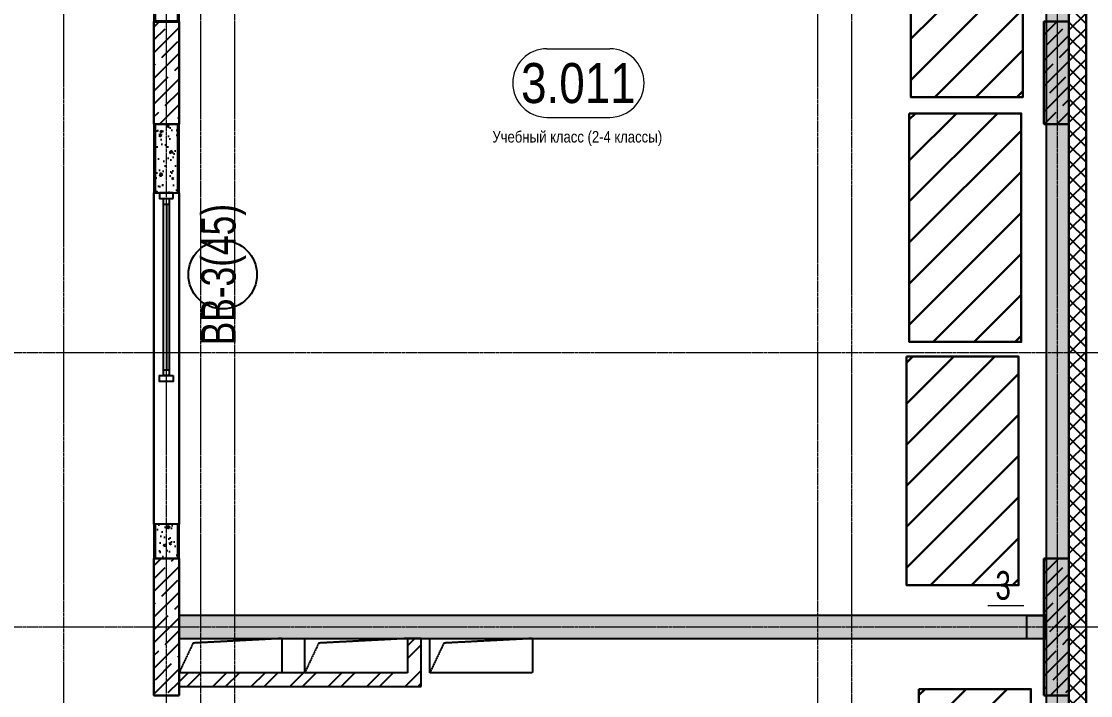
# Model space of a CAD drawing. Header units: millimetres. Extents: x -231292 to 573618, y -153144 to 564035.
# Drawn here: x 19933 to 29293, y 215366 to 221266 of the extents above; entities that cross this region are included whole.
import ezdxf
from ezdxf.enums import TextEntityAlignment as Align

# ---------------------------------------------------------------- set-up
doc = ezdxf.new("R2010")
doc.units = ezdxf.units.MM
for name, pattern in [('CENTER2', [28.575, 19.05, -3.175, 3.175, -3.175]), ('HIDDEN', [9.525, 6.35, -3.175]), ('HIDDEN2', [4.7625, 3.175, -1.5875])]:
    doc.linetypes.add(name, pattern=pattern)
doc.layers.get('0').update_dxf_attribs({"color": 250})
doc.layers.get('Defpoints').update_dxf_attribs({"color": 250})
for name, color, linetype, lineweight in [('10.3) строит. леса', 20, 'Continuous', 30), ('АР_Area', 250, 'Continuous', 5), ('АР_Витраж', 250, 'Continuous', 13), ('АР_Витраж марка', 250, 'Continuous', 9), ('АР_Колонны', 250, 'Continuous', 35), ('АР_Отв. марка', 250, 'Continuous', 9), ('АР_Стены ЖБ', 250, 'Continuous', 35), ('АР_Стены кирпич', 250, 'Continuous', 20), ('АР_Стены ПЕНОблок', 250, 'Continuous', 20), ('АР_Тонкая', 250, 'Continuous', 5), ('АР_Утеплитель', 250, 'Continuous', 0), ('АР_Штриховка', 250, 'Continuous', 0), ('ОВ_Отопление', 250, 'Continuous', 0), ('РД_Оси_100', 250, 'Continuous', 0), ('РД_проем_инж перемыч_фахверк', 250, 'Continuous', 18)]:
    doc.layers.add(name, color=color, linetype=linetype, lineweight=lineweight)
doc.layers.add('РД_Витраж_вн', color=250, linetype='Continuous')
doc.layers.add('РД_Проем', color=250, linetype='Continuous', lineweight=0, plot=False)
doc.styles.add('Arial0', font='arial.ttf')
doc.styles.add('Arial_09', font='ARIALN.TTF', dxfattribs={"width": 0.9})
doc.styles.add('style1', font='ARIALN.TTF')
pattern_1 = [(45, (-195344.93, 50353), (-168.3798, 168.3798), []), (45, (-195232.68, 50353), (-168.3798, 168.3798), [])]

# ---------------------------------------------------------------- blocks, each defined once
blk = doc.blocks.new('MOK-МаркаПом_овал_ареал')
for p, q in [((-2.75, 3), (2.75, 3)), ((-2.75, -3), (2.75, -3))]:
    blk.add_line(p, q)
for centre, radius, start, end in [((-2.75, 0), 3, 90, 270), ((2.75, 0), 3, 270, 90), ((-3.75, 0), 3.5, 0, 0.00095)]:
    blk.add_arc(centre, radius, start, end)
at = {"color": 0, "style": 'style1'}
blk.add_attdef('АР-ПОМЕЩЕНИЕ:НОМЕР', text='', height=3.5, dxfattribs=at).set_placement((0, 0), align=Align.MIDDLE)
at = {"layer": 'Defpoints', "color": 2, "style": 'style1'}
blk.add_attdef('АР-ПОМЕЩЕНИЕ:НАИМЕНОВАНИЕ', text='', height=1, dxfattribs=at).set_placement((-0.094, -4.814), align=Align.MIDDLE)
blk = doc.blocks.new('MOK-МаркаПроема инж.')
blk.add_line((-1.328, -1.754), (1.802, -1.754))
at = {"color": 0, "style": 'Arial0', "width": 0.7}
blk.add_attdef('АР-ПРОЕМ:Коробка', text='', height=2.5, dxfattribs=at).set_placement((0, 0), align=Align.MIDDLE)
blk = doc.blocks.new('МаркаВитража1')
at = {"layer": 'Defpoints'}
blk.add_circle((0, 0), 3, dxfattribs=at)
at = {"color": 0, "linetype": 'ByBlock', "lineweight": -2, "style": 'Arial_09', "width": 0.9}
blk.add_attdef('АР-ОКНО:НАИМЕНОВАНИЕ', text='', height=3, dxfattribs=at).set_placement((0, 0), align=Align.MIDDLE)
blk = doc.blocks.new('оси_рен')
at = {"layer": 'РД_Оси_100', "color": 251, "linetype": 'CENTER2', "true_color": 0x636466}
for p, q in [((1215752.916, 135558.25), (1215752.916, 223268.25)), ((1225207.916, 167713.25), (1189697.958, 167713.25)), ((1225207.916, 165313.25), (1189697.958, 165313.25))]:
    blk.add_line(p, q, dxfattribs=at)
for points in [[(1207052.916, 223268.25), (1207052.916, 135558.25)], [(1207952.916, 135558.25), (1207952.916, 223268.25)], [(1208252.916, 135558.25), (1208252.916, 223268.25)], [(1208552.916, 135558.25), (1208552.916, 223268.25)], [(1213652.916, 223268.25), (1213652.916, 135558.25)], [(1213952.916, 135558.25), (1213952.916, 223268.25)]]:
    blk.add_lwpolyline(points, dxfattribs=at)

msp = doc.modelspace()

# ---------------------------------------------------------------- hatches: boundary and pattern name
at = {"layer": '10.3) строит. леса'}
h = msp.add_hatch(dxfattribs=at)
h.set_pattern_fill('ANSI31', color=256, scale=80)
h.set_pattern_definition([(45, (31919.47, 366481.84), (-179.60512, 179.60512), [])])
h.paths.add_polyline_path([(27719.786, 222602.725), (27719.786, 220602.725), (28699.786, 220602.725), (28699.786, 222602.725)])
h = msp.add_hatch(dxfattribs=at)
h.set_pattern_fill('ANSI31', color=256, scale=80)
h.set_pattern_definition([(45, (31905.35, 364340), (-179.60512, 179.60512), [])])
h.paths.add_polyline_path([(27705.663, 220460.873), (27705.663, 218460.873), (28685.663, 218460.873), (28685.663, 220460.873)])
h = msp.add_hatch(dxfattribs=at)
h.set_pattern_fill('ANSI31', color=256, scale=80)
h.set_pattern_definition([(45, (31882.1, 362211.79), (-179.60512, 179.60512), [])])
h.paths.add_polyline_path([(27682.411, 218332.668), (27682.411, 216332.668), (28662.411, 216332.668), (28662.411, 218332.668)])
h = msp.add_hatch(dxfattribs=at)
h.set_pattern_fill('ANSI31', color=256, scale=80)
h.set_pattern_definition([(45, (31990.16, 359302.82), (-179.60512, 179.60512), [])])
h.paths.add_polyline_path([(27790.468, 215423.704), (27790.468, 213423.704), (28770.468, 213423.704), (28770.468, 215423.704)])
at = {"layer": 'АР_Штриховка', "linetype": 'Continuous', "lineweight": 25, "true_color": 0x000000}
h = msp.add_hatch(dxfattribs=at)
h.set_pattern_fill('AR-CONC', color=18, angle=-360, style=0)
h.set_pattern_definition([(50, (-195344.93, 50353), (182.18467, -15.939086), [19.05, -209.55]), (355, (-195344.93, 50353), (-35.24342, 191.05685), [15.24, -167.64058]), (100.451445, (-195329.75, 50351.67), (146.94125, 175.11775), [16.19001, -178.09024]), (46.1842, (-195344.93, 50403.8), (271.07904, -42.04233), [28.575, -314.325]), (96.63556, (-195322.34, 50400.3), (237.40413, 247.42612), [24.28502, -267.1356]), (351.18415, (-195344.93, 50403.8), (237.40413, 247.42612), [22.85997, -251.45973]), (21, (-195319.53, 50391.1), (151.61439, -102.2652), [19.05, -209.55]), (326, (-195319.53, 50391.1), (61.80203, 184.18797), [15.24, -167.64]), (71.451445, (-195306.9, 50382.58), (213.41642, 81.92277), [16.19001, -178.08994]), (37.5, (-195344.934, 50353), (3.088603, 84.555039), [0, -165.608, 0, -170.18, 0, -168.275]), (7.5, (-195344.93, 50353), (66.819663, 100.180575), [0, -97.028, 0, -161.798, 0, -64.135]), (327.5, (-195401.576, 50353), (135.590595, -5.728744), [0, -63.5, 0, -198.12, 0, -262.89]), (317.5, (-195426.98, 50353), (148.12918, 25.42649), [0, -82.55, 0, -131.572, 0, -186.69])])
h.paths.add_polyline_path([(29103.243, 241641.253), (28903.243, 241841.253), (28903.243, 206766.253), (29103.243, 206766.253)], flags=0)
h = msp.add_hatch(dxfattribs=at)
h.set_pattern_fill('ANSI37', color=18, scale=30, angle=-360, style=0)
h.set_pattern_definition([(45, (-195344.93, 50353), (-67.35192, 67.35192), []), (135, (-195344.93, 50353), (-67.35192, -67.35192), [])])
h.paths.add_polyline_path([(29253.243, 241491.253), (29103.243, 241641.253), (29103.243, 206766.253), (29253.243, 206766.253)], flags=0)
h = msp.add_hatch(dxfattribs=at)
h.set_pattern_fill('AR-CONC', color=18, angle=45, style=0)
h.set_pattern_definition([(95, (-195344.93, 50353), (140.09465, 117.55338), [19.05, -209.55]), (40, (-195344.93, 50353), (-160.01845, 110.17673), [15.24, -167.64058]), (145.451445, (-195333.26, 50362.8), (-19.9238, 227.7301), [16.19001, -178.09024]), (91.1842, (-195380.85, 50388.92), (221.41024, 161.95341), [28.575, -314.325]), (141.63556, (-195362.4, 50402.42), (-7.08662, 342.82676), [24.28502, -267.1356]), (36.18415, (-195380.85, 50388.92), (-7.08662, 342.82676), [22.85997, -251.45973]), (66, (-195353.91, 50397.9), (179.51998, 34.89515), [19.05, -209.55]), (11, (-195353.91, 50397.9), (-86.53993, 173.94119), [15.24, -167.64]), (116.451445, (-195338.95, 50400.81), (92.98005, 208.83634), [16.19001, -178.08994]), (82.5, (-195344.934, 50353), (-57.605469, 61.973414), [0, -165.608, 0, -170.18, 0, -168.275]), (52.5, (-195344.93, 50353), (-23.589727, 118.087), [0, -97.028, 0, -161.798, 0, -64.135]), (12.5, (-195384.986, 50312.95), (99.927863, 91.826196), [0, -63.5, 0, -198.12, 0, -262.89]), (2.5, (-195402.95, 50294.99), (86.763904, 122.722393), [0, -82.55, 0, -131.572, 0, -186.69])])
h.paths.add_polyline_path([(21103.243, 216566.253), (21303.243, 216566.253), (21303.243, 216866.253), (21103.243, 216866.253)], flags=0)
h.paths.add_polyline_path([(21103.243, 219766.253), (21303.243, 219766.253), (21303.243, 220366.253), (21103.243, 220366.253)], flags=0)
h = msp.add_hatch(dxfattribs=at)
h.set_pattern_fill('AR-CONC', color=18, angle=405, style=0)
h.set_pattern_definition([(95, (-195344.93, 50353), (140.09465, 117.55338), [19.05, -209.55]), (40, (-195344.93, 50353), (-160.01845, 110.17673), [15.24, -167.64058]), (145.451445, (-195333.26, 50362.8), (-19.9238, 227.7301), [16.19001, -178.09024]), (91.1842, (-195380.85, 50388.92), (221.41024, 161.95341), [28.575, -314.325]), (141.63556, (-195362.4, 50402.42), (-7.08662, 342.82676), [24.28502, -267.1356]), (36.18415, (-195380.85, 50388.92), (-7.08662, 342.82676), [22.85997, -251.45973]), (66, (-195353.91, 50397.9), (179.51998, 34.89515), [19.05, -209.55]), (11, (-195353.91, 50397.9), (-86.53993, 173.94119), [15.24, -167.64]), (116.451445, (-195338.95, 50400.81), (92.98005, 208.83634), [16.19001, -178.08994]), (82.5, (-195344.934, 50353), (-57.605469, 61.973414), [0, -165.608, 0, -170.18, 0, -168.275]), (52.5, (-195344.93, 50353), (-23.589727, 118.087), [0, -97.028, 0, -161.798, 0, -64.135]), (12.5, (-195384.986, 50312.95), (99.927863, 91.826196), [0, -63.5, 0, -198.12, 0, -262.89]), (2.5, (-195402.95, 50294.99), (86.763904, 122.722393), [0, -82.55, 0, -131.572, 0, -186.69])])
h.paths.add_polyline_path([(28903.243, 215866.253), (28903.243, 216066.253), (21313.243, 216066.253), (21313.243, 215866.253)], flags=0)
h = msp.add_hatch(dxfattribs=at)
h.set_pattern_fill('ANSI32', color=18, scale=25, angle=-360, style=0)
h.set_pattern_definition(pattern_1)
h.paths.add_polyline_path([(23433.243, 215866.253), (23313.243, 215866.253), (23313.243, 215566.253), (23433.243, 215446.253)], flags=0)
h = msp.add_hatch(dxfattribs=at)
h.set_pattern_fill('ANSI32', color=18, scale=25, angle=360, style=0)
h.set_pattern_definition(pattern_1)
h.paths.add_polyline_path([(23433.243, 215446.253), (23313.243, 215566.253), (21313.243, 215566.253), (21313.243, 215446.253)], flags=0)
at = {"layer": 'ОВ_Отопление', "linetype": 'Continuous', "lineweight": 25, "true_color": 0x000000}
for points in [[(28883.243, 216066.253), (28733.243, 216066.253), (28808.243, 215966.253)], [(28733.243, 216066.253), (28733.243, 215866.253), (28808.243, 215966.253)]]:
    msp.add_hatch(color=18, dxfattribs=at).paths.add_polyline_path(points, flags=0)

# ---------------------------------------------------------------- linework, layer by layer
at = {"color": 18, "linetype": 'HIDDEN', "lineweight": 25, "ltscale": 0.07, "true_color": 0x000000}
for p, q in [((21313.243, 215866.253), (22213.243, 215866.253)), ((21313.243, 215566.253), (21313.243, 215866.253)), ((21313.243, 215866.253), (22213.243, 215866.253)), ((21313.243, 215566.253), (21313.243, 215866.253)), ((22213.243, 215866.253), (21436.162, 215825.858)), ((22213.243, 215866.253), (21436.162, 215825.858)), ((22213.243, 215866.253), (22213.243, 215566.253)), ((22213.243, 215866.253), (22213.243, 215566.253)), ((22413.243, 215866.253), (23313.243, 215866.253)), ((22413.243, 215566.253), (22413.243, 215866.253)), ((22413.243, 215866.253), (23313.243, 215866.253)), ((22413.243, 215566.253), (22413.243, 215866.253)), ((23313.243, 215866.253), (22536.162, 215825.858)), ((23313.243, 215866.253), (22536.162, 215825.858)), ((23313.243, 215866.253), (23313.243, 215566.253)), ((23313.243, 215866.253), (23313.243, 215566.253)), ((23508.628, 215866.253), (24408.628, 215866.253)), ((23508.628, 215566.253), (23508.628, 215866.253)), ((23508.628, 215866.253), (24408.628, 215866.253)), ((23508.628, 215566.253), (23508.628, 215866.253)), ((24408.628, 215866.253), (23631.548, 215825.858)), ((24408.628, 215866.253), (23631.548, 215825.858)), ((24408.628, 215866.253), (24408.628, 215566.253)), ((24408.628, 215866.253), (24408.628, 215566.253)), ((21436.162, 215825.858), (21313.243, 215566.253)), ((21436.162, 215825.858), (21313.243, 215566.253)), ((22536.162, 215825.858), (22413.243, 215566.253)), ((22536.162, 215825.858), (22413.243, 215566.253)), ((23631.548, 215825.858), (23508.628, 215566.253)), ((23631.548, 215825.858), (23508.628, 215566.253)), ((22213.243, 215566.253), (21313.243, 215566.253)), ((22213.243, 215566.253), (21313.243, 215566.253)), ((23313.243, 215566.253), (22413.243, 215566.253)), ((23313.243, 215566.253), (22413.243, 215566.253)), ((24408.628, 215566.253), (23508.628, 215566.253)), ((24408.628, 215566.253), (23508.628, 215566.253))]:
    msp.add_line(p, q, dxfattribs=at)
at = {"layer": '10.3) строит. леса'}
for points in [[(27719.786, 222602.725), (27719.786, 220602.725), (28699.786, 220602.725), (28699.786, 222602.725)], [(27705.663, 220460.873), (27705.663, 218460.873), (28685.663, 218460.873), (28685.663, 220460.873)], [(27682.411, 218332.668), (27682.411, 216332.668), (28662.411, 216332.668), (28662.411, 218332.668)], [(27790.468, 215423.704), (27790.468, 213423.704), (28770.468, 213423.704), (28770.468, 215423.704)]]:
    msp.add_lwpolyline(points, close=True, dxfattribs=at)
at = {"layer": 'АР_Витраж', "color": 18, "linetype": 'Continuous', "lineweight": 25, "true_color": 0x000000}
for p, q in [((21093.243, 219766.253), (21093.243, 218116.253)), ((21313.243, 219766.253), (21313.243, 218116.253)), ((21178.243, 219666.253), (21228.243, 219666.253)), ((21203.243, 219666.253), (21203.243, 218216.253)), ((21178.243, 218216.253), (21228.243, 218216.253))]:
    msp.add_line(p, q, dxfattribs=at)
for points in [[(21263.243, 219716.253), (21263.243, 219766.253), (21143.243, 219766.253), (21143.243, 219716.253)], [(21178.243, 219716.253), (21228.243, 219716.253), (21228.243, 218166.253), (21178.243, 218166.253)], [(21263.243, 218166.253), (21263.243, 218116.253), (21143.243, 218116.253), (21143.243, 218166.253)]]:
    msp.add_lwpolyline(points, close=True, dxfattribs=at)
at = {"layer": 'АР_Колонны', "color": 18, "linetype": 'HIDDEN2', "lineweight": 25, "true_color": 0x000000}
for p, q in [((21093.243, 221266.253), (21313.243, 221266.253)), ((21093.243, 220366.253), (21093.243, 221266.253)), ((21313.243, 221266.253), (21313.243, 220366.253)), ((28883.243, 221266.253), (29103.243, 221266.253)), ((28883.243, 220366.253), (28883.243, 221266.253)), ((29103.243, 221266.253), (29103.243, 220366.253)), ((21313.243, 220366.253), (21093.243, 220366.253)), ((29103.243, 220366.253), (28883.243, 220366.253)), ((21093.243, 216566.253), (21313.243, 216566.253)), ((21093.243, 215366.253), (21093.243, 216566.253)), ((21313.243, 216566.253), (21313.243, 215366.253)), ((28883.243, 216566.253), (29103.243, 216566.253)), ((28883.243, 215366.253), (28883.243, 216566.253)), ((29103.243, 216566.253), (29103.243, 215366.253)), ((21313.243, 215366.253), (21093.243, 215366.253)), ((29103.243, 215366.253), (28883.243, 215366.253))]:
    msp.add_line(p, q, dxfattribs=at)
at = {"layer": 'АР_Колонны', "color": 18, "linetype": 'Continuous', "lineweight": 25, "true_color": 0x000000}
for p, q in [((21313.243, 221266.253), (21093.243, 221266.253)), ((21093.243, 221266.253), (21093.243, 220366.253)), ((21313.243, 221266.253), (21093.243, 221266.253)), ((21093.243, 221266.253), (21093.243, 220366.253)), ((21313.243, 220366.253), (21313.243, 221266.253)), ((21313.243, 220366.253), (21313.243, 221266.253)), ((29103.243, 221266.253), (28883.243, 221266.253)), ((28883.243, 221266.253), (28883.243, 220366.253)), ((29103.243, 221266.253), (28883.243, 221266.253)), ((28883.243, 221266.253), (28883.243, 220366.253)), ((29103.243, 220366.253), (29103.243, 221266.253)), ((29103.243, 220366.253), (29103.243, 221266.253)), ((21093.243, 220366.253), (21313.243, 220366.253)), ((21093.243, 220366.253), (21313.243, 220366.253)), ((28883.243, 220366.253), (29103.243, 220366.253)), ((28883.243, 220366.253), (29103.243, 220366.253)), ((21313.243, 216566.253), (21093.243, 216566.253)), ((21093.243, 216566.253), (21093.243, 215366.253)), ((21313.243, 216566.253), (21093.243, 216566.253)), ((21093.243, 216566.253), (21093.243, 215366.253)), ((21313.243, 215366.253), (21313.243, 216566.253)), ((21313.243, 215366.253), (21313.243, 216566.253)), ((29103.243, 216566.253), (28883.243, 216566.253)), ((28883.243, 216566.253), (28883.243, 215366.253)), ((29103.243, 216566.253), (28883.243, 216566.253)), ((28883.243, 216566.253), (28883.243, 215366.253)), ((29103.243, 215366.253), (29103.243, 216566.253)), ((29103.243, 215366.253), (29103.243, 216566.253)), ((21093.243, 215366.253), (21313.243, 215366.253)), ((21093.243, 215366.253), (21313.243, 215366.253)), ((28883.243, 215366.253), (29103.243, 215366.253)), ((28883.243, 215366.253), (29103.243, 215366.253))]:
    msp.add_line(p, q, dxfattribs=at)
at = {"layer": 'АР_Колонны', "linetype": 'HIDDEN2', "lineweight": 25}
msp.add_line((21098.243, 221266.253), (21318.243, 221266.253), dxfattribs=at)
at = {"layer": 'АР_Колонны', "linetype": 'Continuous', "lineweight": 35}
msp.add_line((21098.243, 221266.253), (21318.243, 221266.253), dxfattribs=at)
at = {"layer": 'АР_Стены ЖБ', "color": 18, "linetype": 'Continuous', "lineweight": 25, "true_color": 0x000000}
for p, q in [((21313.243, 221266.253), (21093.243, 221266.253)), ((21093.243, 221266.253), (21093.243, 220366.253)), ((21313.243, 220366.253), (21313.243, 221266.253)), ((29103.243, 221266.253), (28883.243, 221266.253)), ((28883.243, 221266.253), (28883.243, 220366.253)), ((29103.243, 220366.253), (29103.243, 221266.253)), ((21093.243, 220366.253), (21313.243, 220366.253)), ((28883.243, 220366.253), (29103.243, 220366.253)), ((21313.243, 216566.253), (21093.243, 216566.253)), ((21093.243, 216566.253), (21093.243, 215366.253)), ((21313.243, 215366.253), (21313.243, 216566.253)), ((29103.243, 216566.253), (28883.243, 216566.253)), ((28883.243, 216566.253), (28883.243, 215366.253)), ((29103.243, 215366.253), (29103.243, 216566.253)), ((21093.243, 215366.253), (21313.243, 215366.253)), ((28883.243, 215366.253), (29103.243, 215366.253))]:
    msp.add_line(p, q, dxfattribs=at)
at = {"layer": 'АР_Стены ЖБ', "linetype": 'Continuous', "lineweight": 40}
msp.add_line((21318.243, 221266.253), (21098.243, 221266.253), dxfattribs=at)
at = {"layer": 'АР_Стены кирпич', "color": 18, "linetype": 'Continuous', "lineweight": 25, "true_color": 0x000000}
for p, q in [((23433.243, 215866.253), (23313.243, 215866.253)), ((23313.243, 215866.253), (23313.243, 215566.253)), ((23433.243, 215446.253), (23433.243, 215866.253)), ((23313.243, 215566.253), (21313.243, 215566.253)), ((21313.243, 215566.253), (21313.243, 215446.253)), ((21313.243, 215446.253), (23433.243, 215446.253))]:
    msp.add_line(p, q, dxfattribs=at)
at = {"layer": 'АР_Стены ПЕНОблок', "color": 18, "linetype": 'Continuous', "lineweight": 25, "true_color": 0x000000}
for p, q in [((28903.243, 241841.253), (28903.243, 206766.253)), ((29103.243, 206766.253), (29103.243, 241641.253)), ((21303.243, 221266.253), (21303.243, 222331.559)), ((21103.243, 222056.884), (21103.243, 221266.253)), ((21103.243, 221266.253), (21303.243, 221266.253)), ((21303.243, 220366.253), (21103.243, 220366.253)), ((21103.243, 220366.253), (21103.243, 219766.253)), ((21303.243, 219766.253), (21303.243, 220366.253)), ((21103.243, 219766.253), (21303.243, 219766.253)), ((21303.243, 216866.253), (21103.243, 216866.253)), ((21103.243, 216866.253), (21103.243, 216566.253)), ((21303.243, 216566.253), (21303.243, 216866.253)), ((21103.243, 216566.253), (21303.243, 216566.253)), ((28903.243, 216066.253), (21313.243, 216066.253)), ((21313.243, 216066.253), (21313.243, 215866.253)), ((28903.243, 215866.253), (28903.243, 216066.253)), ((21313.243, 215866.253), (28903.243, 215866.253))]:
    msp.add_line(p, q, dxfattribs=at)
at = {"layer": 'АР_Тонкая', "color": 18, "linetype": 'Continuous', "lineweight": 25, "true_color": 0x000000}
for p, q in [((29253.243, 241491.253), (29253.243, 206766.253)), ((21303.243, 222331.559), (21303.243, 221266.253)), ((21313.243, 221266.253), (21313.243, 222331.559)), ((21093.243, 222056.884), (21093.243, 221266.253)), ((21103.243, 221266.253), (21103.243, 222056.884)), ((21093.243, 221266.253), (21103.243, 221266.253)), ((21303.243, 221266.253), (21313.243, 221266.253)), ((21103.243, 220366.253), (21093.243, 220366.253)), ((21093.243, 220366.253), (21093.243, 219766.253)), ((21103.243, 219766.253), (21103.243, 220366.253)), ((21313.243, 220366.253), (21303.243, 220366.253)), ((21303.243, 220366.253), (21303.243, 219766.253)), ((21313.243, 219766.253), (21313.243, 220366.253)), ((21093.243, 219766.253), (21103.243, 219766.253)), ((21303.243, 219766.253), (21313.243, 219766.253)), ((21103.243, 216866.253), (21093.243, 216866.253)), ((21093.243, 216866.253), (21093.243, 216566.253)), ((21103.243, 216566.253), (21103.243, 216866.253)), ((21313.243, 216866.253), (21303.243, 216866.253)), ((21303.243, 216866.253), (21303.243, 216566.253)), ((21313.243, 216566.253), (21313.243, 216866.253)), ((21093.243, 216566.253), (21103.243, 216566.253)), ((21303.243, 216566.253), (21313.243, 216566.253))]:
    msp.add_line(p, q, dxfattribs=at)
at = {"layer": 'АР_Утеплитель', "color": 18, "linetype": 'Continuous', "lineweight": 25, "true_color": 0x000000}
for p, q in [((29103.243, 241641.253), (29103.243, 206766.253)), ((29253.243, 206766.253), (29253.243, 241491.253))]:
    msp.add_line(p, q, dxfattribs=at)
at = {"layer": 'АР_Штриховка', "color": 18, "linetype": 'Continuous', "lineweight": 25, "true_color": 0x000000}
for p, q in [((21093.243, 221216.379), (21143.116, 221266.253)), ((21093.243, 220991.873), (21313.243, 221211.873)), ((21093.243, 221104.126), (21191.492, 221202.375)), ((21247.618, 221258.502), (21255.37, 221266.253)), ((28883.243, 221148.655), (29000.84, 221266.253)), ((28883.243, 221260.908), (28888.587, 221266.253)), ((28908.899, 221062.059), (29049.216, 221202.375)), ((21163.429, 220949.805), (21303.745, 221090.122)), ((28883.243, 220924.149), (29103.243, 221144.149)), ((21093.243, 220767.367), (21313.243, 220987.367)), ((29021.153, 220949.805), (29103.243, 221031.896)), ((21093.243, 220879.62), (21107.302, 220893.679)), ((28883.243, 220699.643), (29103.243, 220919.643)), ((28883.243, 220811.896), (28965.026, 220893.679)), ((21275.682, 220837.552), (21313.243, 220875.113)), ((21093.243, 220655.113), (21219.555, 220781.426)), ((21093.243, 220542.86), (21313.243, 220762.86)), ((28936.963, 220641.109), (29077.279, 220781.426)), ((21191.492, 220528.856), (21313.243, 220650.607)), ((28883.243, 220475.136), (29103.243, 220695.136)), ((21141.142, 220366.253), (21313.243, 220538.354)), ((29049.216, 220528.856), (29103.243, 220582.883)), ((21093.243, 220430.607), (21135.365, 220472.729)), ((21303.745, 220416.603), (21313.243, 220426.101)), ((28886.613, 220366.253), (28993.089, 220472.729)), ((28998.866, 220366.253), (29103.243, 220470.63)), ((21093.243, 216501.745), (21157.751, 216566.253)), ((21093.243, 216277.239), (21313.243, 216497.239)), ((21247.618, 216543.867), (21270.004, 216566.253)), ((28883.243, 216434.021), (29015.475, 216566.253)), ((28883.243, 216546.274), (28903.222, 216566.253)), ((21093.243, 216389.492), (21191.492, 216487.741)), ((28883.243, 216209.514), (29103.243, 216429.514)), ((28908.899, 216347.424), (29049.216, 216487.741)), ((21163.429, 216235.171), (21303.745, 216375.487)), ((29021.153, 216235.171), (29103.243, 216317.261)), ((21093.243, 216052.732), (21313.243, 216272.732)), ((21093.243, 216164.985), (21107.302, 216179.044)), ((21275.682, 216122.918), (21313.243, 216160.479)), ((28883.243, 215985.008), (29103.243, 216205.008)), ((28883.243, 216097.261), (28965.026, 216179.044)), ((21093.243, 215940.479), (21219.555, 216066.791)), ((21093.243, 215828.226), (21313.243, 216048.226)), ((28936.963, 215926.475), (29077.279, 216066.791)), ((21191.492, 215814.221), (21313.243, 215935.973)), ((28883.243, 215760.502), (29103.243, 215980.502)), ((29049.216, 215814.221), (29103.243, 215868.248)), ((21093.243, 215603.719), (21313.243, 215823.719)), ((21093.243, 215715.973), (21135.365, 215758.095)), ((28883.243, 215648.248), (28993.089, 215758.095)), ((28883.243, 215535.995), (29103.243, 215755.995)), ((21303.745, 215701.968), (21313.243, 215711.466)), ((21093.243, 215379.213), (21313.243, 215599.213)), ((21107.302, 215505.525), (21247.618, 215645.842)), ((28965.026, 215505.525), (29103.243, 215643.742)), ((21219.555, 215393.272), (21313.243, 215486.96)), ((28938.007, 215366.253), (29103.243, 215531.489)), ((21304.789, 215366.253), (21313.243, 215374.707)), ((28883.243, 215423.742), (28908.899, 215449.399)), ((29077.279, 215393.272), (29103.243, 215419.236))]:
    msp.add_line(p, q, dxfattribs=at)
at = {"layer": 'ОВ_Отопление', "color": 18, "linetype": 'Continuous', "lineweight": 25, "true_color": 0x000000}
for p, q in [((28733.243, 216066.253), (28883.243, 216066.253)), ((28733.243, 216066.253), (28733.243, 215866.253)), ((28883.243, 216066.253), (28883.243, 215866.253)), ((28733.243, 215866.253), (28883.243, 215866.253))]:
    msp.add_line(p, q, dxfattribs=at)
at = {"layer": 'РД_Витраж_вн', "color": 18, "linetype": 'Continuous', "lineweight": 25, "true_color": 0x000000}
for p, q in [((21093.243, 216866.253), (21093.243, 219766.253)), ((21313.243, 216866.253), (21313.243, 219766.253))]:
    msp.add_line(p, q, dxfattribs=at)
at = {"layer": 'РД_Проем', "color": 18, "linetype": 'Continuous', "lineweight": 25, "true_color": 0x000000}
for p, q in [((21093.243, 216866.253), (21093.243, 219766.253)), ((21313.243, 216866.253), (21313.243, 219766.253))]:
    msp.add_line(p, q, dxfattribs=at)
at = {"layer": 'РД_проем_инж перемыч_фахверк', "color": 18, "linetype": 'Continuous', "lineweight": 25, "true_color": 0x000000}
for p, q in [((21093.243, 219766.253), (21093.243, 216866.253)), ((21313.243, 219766.253), (21313.243, 216866.253))]:
    msp.add_line(p, q, dxfattribs=at)

# ---------------------------------------------------------------- block references
at = {"rotation": 359.999868838025}
msp.add_blockref('оси_рен', (-1186750.035, 50655.808), dxfattribs=at)
at = {"layer": 'АР_Area', "color": 18, "linetype": 'Continuous', "lineweight": 15, "true_color": 0x000000, "xscale": 100, "yscale": 100, "zscale": 100}
msp.add_blockref('MOK-МаркаПом_овал_ареал', (24809.327, 220726.649), dxfattribs=at).add_auto_attribs({'АР-ПОМЕЩЕНИЕ:НОМЕР': '3.011', 'АР-ПОМЕЩЕНИЕ:НАИМЕНОВАНИЕ': 'Учебный класс (2-4 классы)'})
at = {"layer": 'АР_Витраж марка', "color": 18, "linetype": 'Continuous', "lineweight": 25, "true_color": 0x000000, "xscale": 100, "yscale": 100, "zscale": 100, "rotation": 89.99999999999999}
msp.add_blockref('МаркаВитража1', (21695.753, 219050.182), dxfattribs=at).add_auto_attribs({'АР-ОКНО:НАИМЕНОВАНИЕ': 'ВВ-3(45)'})
at = {"layer": 'АР_Отв. марка', "color": 18, "linetype": 'Continuous', "lineweight": 25, "true_color": 0x000000, "xscale": 100, "yscale": 100, "zscale": 100}
msp.add_blockref('MOK-МаркаПроема инж.', (28527.437, 216330.626, 580), dxfattribs=at).add_auto_attribs({'АР-ПРОЕМ:Коробка': '3'})

doc.saveas('drawing.dxf')
